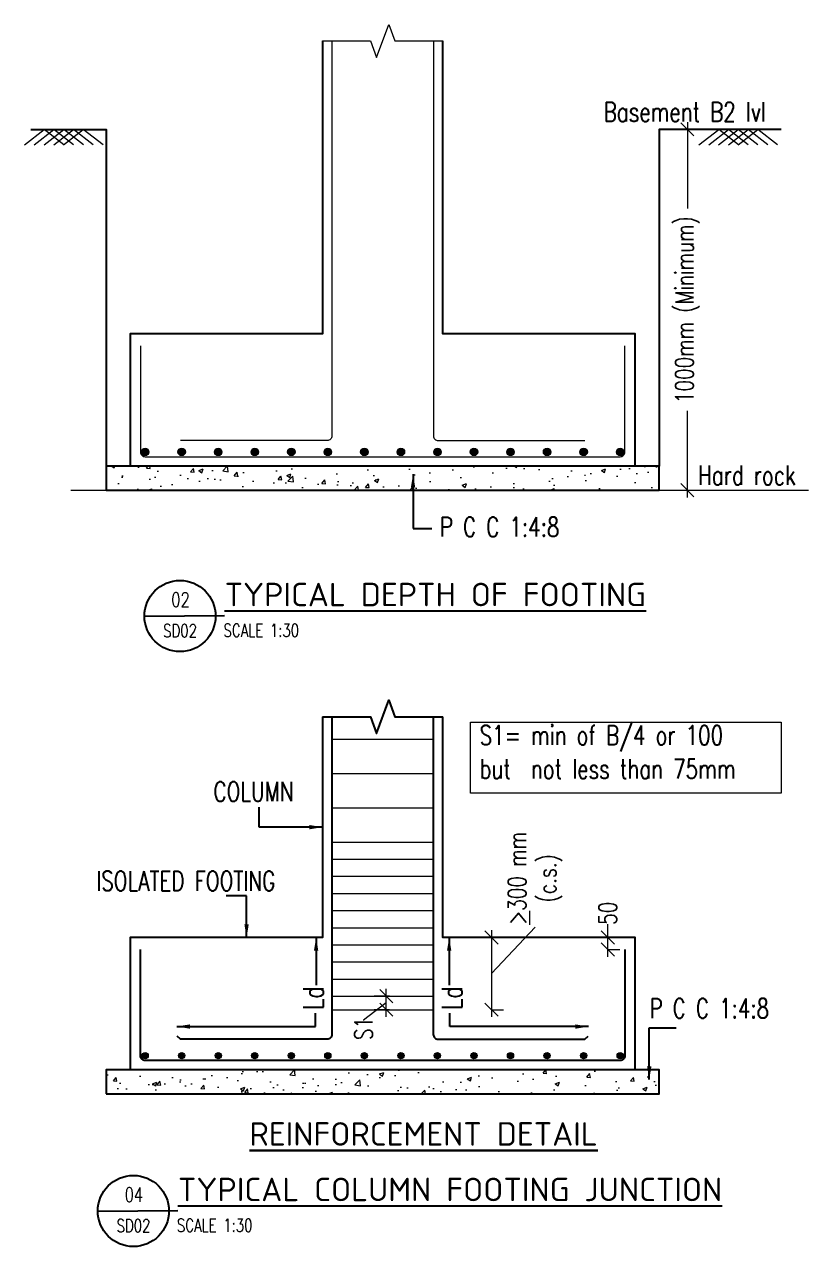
# Model space of a CAD drawing. Header units: millimetres. Extents: x -226110 to 125224, y -84 to 62581.
# Drawn here: x 50527 to 53788, y 51717 to 56798 of the extents above; entities that cross this region are included whole.
import ezdxf
from ezdxf.enums import TextEntityAlignment as Align

# ---------------------------------------------------------------- set-up
doc = ezdxf.new("R2010")
doc.units = ezdxf.units.MM
for name, color, linetype, lineweight in [('Geo Section Line', 84, 'Continuous', 18), ('Geo-Dim  Sec & Plan', 250, 'Continuous', 25), ('Geo-PCC-PATT', 8, 'Continuous', 9), ('Geo-Rein Bar', 21, 'Continuous', 30), ('Geo-Rein Bar Main', 21, 'Continuous', 30), ('Geo-Rein Leader', 252, 'Continuous', 20), ('Geo-Sec Sml', 7, 'Continuous', 25), ('Geo-Section Line', 84, 'Continuous', 18), ('Geo-TEXT', 7, 'Continuous', 30)]:
    doc.layers.add(name, color=color, linetype=linetype, lineweight=lineweight)
doc.layers.add('Geo-Text 100', color=7, linetype='Continuous')
doc.layers.add('GEO-TITTLE HEAD', color=206, linetype='Continuous')
doc.styles.add('Geo T Arial', font='arial.ttf', dxfattribs={"width": 0.75})
doc.styles.add('Geo Txt Narr', font='simplex8.shx')
doc.styles.add('ISCOPEUR', font='isocpeur.ttf')
doc.styles.add('simplex', font='simplex.shx', dxfattribs={"width": 0.75})
doc.styles.get("Standard").update_dxf_attribs({"font": 'arial.ttf'})
doc.dimstyles.new('Geo1-30 Dim 100', dxfattribs={"dimtxt": 75, "dimasz": 55, "dimexe": 50, "dimexo": 0.2, "dimgap": 0.1, "dimtad": 0, "dimdec": 0, "dimdsep": 46, "dimtxsty": 'simplex', "dimblk": 'OBLIQUE', "dimcen": 5, "dimdle": 30, "dimclrd": 252, "dimclre": 252, "dimclrt": 34, "dimadec": 0, "dimazin": 0, "dimtfac": 1, "dimtdec": 0, "dimtmove": 0, "dimatfit": 3, "dimfxl": 100, "dimfxlon": 1, "dimlwd": -1, "dimlwe": -1, "dimarcsym": 0})

# ---------------------------------------------------------------- blocks, each defined once
blk = doc.blocks.new('_Oblique')
at = {"color": 0, "linetype": 'ByBlock', "lineweight": -2}
blk.add_line((-0.5, -0.5), (0.5, 0.5), dxfattribs=at)
blk = doc.blocks.new('*D294')
at = {"layer": 'Geo-Rein Leader', "color": 252, "linetype": 'Continuous', "transparency": 16777216}
for p, q in [((53283.7, 56391.4), (53283.7, 56032.1)), ((53283.7, 54831.4), (53283.7, 55190.8))]:
    blk.add_line(p, q, dxfattribs=at)
at = {"layer": 'Geo-Rein Leader', "color": 252, "transparency": 16777216}
for p, q in [((53283.7, 56361.4), (53333.7, 56361.4)), ((53283.7, 54861.4), (53333.7, 54861.4))]:
    blk.add_line(p, q, dxfattribs=at)
at = {"layer": 'Geo-Rein Leader', "color": 252, "transparency": 16777216, "xscale": 55, "yscale": 55, "zscale": 55}
for p, rotation in [((53283.7, 56361.4), 90), ((53283.7, 54861.4), 270)]:
    blk.add_blockref('_Oblique', p, dxfattribs=dict(at, rotation=rotation))
at = {"layer": 'Geo-Rein Leader', "color": 34, "transparency": 16777216, "insert": (53283.7, 55611.4), "char_height": 75, "attachment_point": 5, "rotation": 90, "style": 'simplex'}
blk.add_mtext('1000mm (Minimum)', dxfattribs=at)
blk = doc.blocks.new('A$Cfeae3c7c')
at = {"layer": 'Geo-Rein Bar', "lineweight": 5, "true_color": 0x3f2703}
h = blk.add_hatch(color=38, dxfattribs=at)
h.dxf.hatch_style = 1
h.paths.add_polyline_path([(-12.9, 0, 1), (12.9, 0, 1)])
at = {"layer": 'Geo-Rein Bar', "color": 38, "lineweight": 5, "true_color": 0x3f2703}
blk.add_circle((0, 0), 12.9, dxfattribs=at)
blk = doc.blocks.new('*U296')
at = {"layer": 'Geo Section Line', "xscale": 1.2, "yscale": 1.2, "zscale": 1.2}
blk.add_blockref('A$Cfeae3c7c', (0, 0), dxfattribs=at)
blk = doc.blocks.new('*U297')
at = {"layer": 'Geo Section Line', "color": 0, "linetype": 'ByBlock', "lineweight": -2, "transparency": 16777216}
for p in [(51029.2, 48151, -0.5), (51181.1, 48151, -0.5), (51333, 48151, -0.5), (51485, 48151, -0.5), (51636.9, 48151, -0.5), (51788.8, 48151, -0.5), (51940.7, 48151, -0.5), (52092.6, 48151, -0.5), (52244.6, 48151, -0.5), (52396.5, 48151, -0.5), (52548.4, 48151, -0.5), (52700.3, 48151, -0.5), (52852.3, 48151, -0.5), (53004.2, 48151, -0.5)]:
    blk.add_blockref('*U296', p, dxfattribs=at)
blk = doc.blocks.new('GEO TITLE HEAD NAME')
at = {"layer": 'GEO-TITTLE HEAD'}
blk.add_line((-11.2, -0.15), (-0.11, -0.09), dxfattribs=at)
blk.add_circle((-6.27, -0.15), 4.93, dxfattribs=at)
at = {"layer": 'Geo-Sec Sml', "lineweight": 18, "ltscale": 0.1, "style": 'Geo T Arial'}
blk.add_attdef('WALL_SECTION', text='', height=3, dxfattribs=at).set_placement((-6.38, 3.46), align=Align.MIDDLE)
at = {"layer": 'Geo-Sec Sml', "color": 84, "style": 'Geo Txt Narr'}
blk.add_attdef('DRAWING-REF', text='', height=2.5, dxfattribs=at).set_placement((-6.38, -2.37), align=Align.MIDDLE)
at = {"layer": 'Geo-TEXT', "style": 'Geo T Arial'}
blk.add_attdef('%%ULAYOUT', (-0.1, 1.21), '', height=4, dxfattribs=at)
at = {"layer": 'Geo-TEXT'}
blk.add_attdef('SCALE', (-0.24, -3.03), '', height=2, dxfattribs=at)
blk = doc.blocks.new('*D298')
at = {"layer": 'Geo-Rein Leader', "color": 252, "linetype": 'Continuous', "transparency": 16777216}
for p, q in [((52469.3, 52851.9), (52650.6, 53045.2)), ((52650.6, 53045.2), (52650.6, 53045.4)), ((52469.3, 53031.9), (52469.3, 52671.9))]:
    blk.add_line(p, q, dxfattribs=at)
at = {"layer": 'Geo-Rein Leader', "color": 252, "transparency": 16777216}
for p, q in [((52469.3, 53001.9), (52519.3, 53001.9)), ((52469.3, 52701.9), (52519.3, 52701.9))]:
    blk.add_line(p, q, dxfattribs=at)
at = {"layer": 'Geo-Rein Leader', "color": 252, "transparency": 16777216, "xscale": 55, "yscale": 55, "zscale": 55}
for p, rotation in [((52469.3, 53001.9), 90), ((52469.3, 52701.9), 270)]:
    blk.add_blockref('_Oblique', p, dxfattribs=dict(at, rotation=rotation))
at = {"layer": 'Geo-Rein Leader', "color": 34, "transparency": 16777216, "insert": (52650.6, 53247.8), "char_height": 75, "attachment_point": 5, "rotation": 90, "style": 'simplex'}
blk.add_mtext('{\\L\\C7;>\\l300 mm\\P\\A1;(c.s.)}', dxfattribs=at)
blk = doc.blocks.new('*D299')
at = {"layer": 'Geo-Rein Leader', "color": 252, "linetype": 'Continuous', "transparency": 16777216}
for p, q in [((52031.8, 52671.9), (52031.8, 52788)), ((52031.8, 52729.9), (51937.2, 52657.7)), ((51937.2, 52657.7), (51937.2, 52657.5))]:
    blk.add_line(p, q, dxfattribs=at)
at = {"layer": 'Geo-Rein Leader', "color": 252, "transparency": 16777216}
for p, q in [((52044.5, 52758), (51981.8, 52758)), ((52044.5, 52701.9), (51981.8, 52701.9))]:
    blk.add_line(p, q, dxfattribs=at)
at = {"layer": 'Geo-Rein Leader', "color": 252, "transparency": 16777216, "xscale": 55, "yscale": 55, "zscale": 55}
for p, rotation in [((52031.8, 52758), 90), ((52031.8, 52701.9), 270)]:
    blk.add_blockref('_Oblique', p, dxfattribs=dict(at, rotation=rotation))
at = {"layer": 'Geo-Rein Leader', "color": 34, "transparency": 16777216, "insert": (51937.2, 52623.9), "char_height": 75, "attachment_point": 5, "rotation": 90, "style": 'simplex'}
blk.add_mtext('S1', dxfattribs=at)
blk = doc.blocks.new('Geo-LAYOUT NAME')
at = {"layer": 'Geo-TEXT', "style": 'Geo T Arial'}
blk.add_attdef('%%ULAYOUT', (-0.1, 1.21), '', height=4, dxfattribs=at)
at = {"layer": 'Geo-TEXT'}
blk.add_attdef('SCALE', (-0.24, -3.03), '', height=2, dxfattribs=at)
blk = doc.blocks.new('Rein Bar Crs')
at = {"layer": 'Geo-Rein Bar Main'}
h = blk.add_hatch(color=256, dxfattribs=at)
h.dxf.hatch_style = 1
h.paths.add_polyline_path([(-16.8, 0, 1), (16.8, 0, 1)])
at = {"layer": 'Geo-Rein Bar Main', "lineweight": 0}
blk.add_circle((0, 0), 16.8, dxfattribs=at)
blk = doc.blocks.new('*U300')
at = {"layer": 'Geo-Rein Bar', "lineweight": 5, "xscale": 0.7709703385381446, "yscale": 0.7709703385381446, "zscale": 0.7709703385381446}
blk.add_blockref('Rein Bar Crs', (0, 0), dxfattribs=at)
blk = doc.blocks.new('*U301')
at = {"layer": 'Geo Section Line', "color": 0, "linetype": 'ByBlock', "lineweight": -2, "transparency": 16777216}
for p in [(55046.6, 48551.5), (55198.5, 48551.5), (55350.4, 48551.5), (55502.3, 48551.5), (55654.3, 48551.5), (55806.2, 48551.5), (55958.1, 48551.5), (56110, 48551.5), (56261.9, 48551.5), (56413.9, 48551.5), (56565.8, 48551.5), (56717.7, 48551.5), (56869.6, 48551.5), (57021.6, 48551.5)]:
    blk.add_blockref('*U300', p, dxfattribs=at)
blk = doc.blocks.new('*D304')
at = {"layer": 'Geo-Rein Leader', "color": 252, "linetype": 'Continuous', "transparency": 16777216}
for p, q in [((52952.8, 53001.9), (52952.8, 53056.9)), ((52952.8, 52921.9), (52952.8, 53001.9))]:
    blk.add_line(p, q, dxfattribs=at)
at = {"layer": 'Geo-Rein Leader', "color": 252, "transparency": 16777216}
for p, q in [((52952.8, 53001.9), (53002.8, 53001.9)), ((52952.8, 52951.9), (53002.8, 52951.9))]:
    blk.add_line(p, q, dxfattribs=at)
at = {"layer": 'Geo-Rein Leader', "color": 252, "transparency": 16777216, "xscale": 55, "yscale": 55, "zscale": 55}
for p, rotation in [((52952.8, 53001.9), 90), ((52952.8, 52951.9), 270)]:
    blk.add_blockref('_Oblique', p, dxfattribs=dict(at, rotation=rotation))
at = {"layer": 'Geo-Rein Leader', "color": 34, "transparency": 16777216, "insert": (52952.8, 53102.5), "char_height": 75, "attachment_point": 5, "rotation": 90, "style": 'simplex'}
blk.add_mtext('50', dxfattribs=at)

msp = doc.modelspace()

# ---------------------------------------------------------------- hatches: boundary and pattern name
at = {"layer": 'Geo-PCC-PATT'}
h = msp.add_hatch(dxfattribs=at)
h.set_pattern_fill('AR-CONC', color=256)
h.set_pattern_definition([(50, (52198.57, 54475.13), (182.185, -15.939), [19.05, -209.55]), (355, (52198.57, 54475.13), (-35.243, 191.057), [15.24, -167.64]), (100.451, (52213.75, 54473.8), (146.941, 175.118), [16.19, -178.09]), (46.184, (52198.57, 54525.93), (271.08, -42.042), [28.575, -314.325]), (96.636, (52221.16, 54522.42), (237.404, 247.426), [24.285, -267.136]), (351.184, (52198.57, 54525.93), (237.404, 247.426), [22.86, -251.46]), (21, (52223.97, 54513.23), (151.614, -102.265), [19.05, -209.55]), (326, (52223.97, 54513.23), (61.802, 184.188), [15.24, -167.64]), (71.451, (52236.6, 54504.7), (213.416, 81.923), [16.19, -178.09]), (37.5, (52198.57, 54475.127), (3.0886, 84.555), [0, -165.608, 0, -170.18, 0, -168.275]), (7.5, (52198.57, 54475.13), (66.8197, 100.1806), [0, -97.028, 0, -161.798, 0, -64.135]), (327.5, (52141.93, 54475.127), (135.5906, -5.7287), [0, -63.5, 0, -198.12, 0, -262.89]), (317.5, (52116.53, 54475.13), (148.129, 25.426), [0, -82.55, 0, -131.572, 0, -186.69])])
h.paths.add_polyline_path([(50866.7, 54961.4), (50866.7, 54861.4), (53166.7, 54861.4), (53166.7, 54961.4)])
h = msp.add_hatch(dxfattribs=at)
h.set_pattern_fill('AR-CONC', color=256)
h.set_pattern_definition([(50, (-131706.53, 54095.33), (182.18467, -15.93909), [19.05, -209.55]), (355, (-131706.53, 54095.33), (-35.24342, 191.05685), [15.24, -167.64058]), (100.45144, (-131691.34, 54094), (146.94125, 175.11775), [16.19, -178.09024]), (46.1842, (-131706.53, 54146.13), (271.07904, -42.04233), [28.575, -314.325]), (96.63556, (-131683.94, 54142.63), (237.40413, 247.42612), [24.28502, -267.1356]), (351.18415, (-131706.53, 54146.13), (237.40413, 247.42612), [22.85997, -251.45973]), (21, (-131681.13, 54133.43), (151.61439, -102.2652), [19.05, -209.55]), (326, (-131681.13, 54133.43), (61.80203, 184.18797), [15.24, -167.64]), (71.45144, (-131668.5, 54124.91), (213.41642, 81.92277), [16.19, -178.08994]), (37.5, (-131706.53, 54095.33), (3.088603, 84.55504), [0, -165.608, 0, -170.18, 0, -168.275]), (7.5, (-131706.53, 54095.33), (66.819663, 100.180575), [0, -97.028, 0, -161.798, 0, -64.135]), (327.5, (-131763.17, 54095.33), (135.590595, -5.728744), [0, -63.5, 0, -198.12, 0, -262.89]), (317.5, (-131788.57, 54095.33), (148.12918, 25.42649), [0, -82.55, 0, -131.572, 0, -186.69])])
h.paths.add_polyline_path([(50866.7, 52451.9), (50866.7, 52351.9), (53166.7, 52351.9), (53166.7, 52451.9)])

# ---------------------------------------------------------------- linework, layer by layer
at = {"layer": 'Geo Section Line', "linetype": 'Continuous', "elevation": -0.5}
msp.add_lwpolyline([(51766.7, 56728.9), (51966.7, 56728.9), (51991.7, 56660.2), (52041.7, 56797.6), (52066.7, 56728.9), (52266.7, 56728.9)], dxfattribs=at)
at = {"layer": 'Geo Section Line'}
for points in [[(50527.2, 56297.1), (50609.1, 56361.4)], [(50853.9, 56297.1), (50772, 56361.4)], [(53332, 56297.1), (53413.9, 56361.4)], [(53658.7, 56297.1), (53576.9, 56361.4)]]:
    msp.add_lwpolyline(points, dxfattribs=at)
for points, elevation in [([(50568, 56297.1), (50649.8, 56361.4)], -0.5), ([(50608.7, 56297.1), (50690.6, 56361.4)], -1), ([(50691, 56297.1), (50609.1, 56361.4)], -2), ([(50649.4, 56297.1), (50731.3, 56361.4)], -1.5), ([(50731.7, 56297.1), (50649.8, 56361.4)], -1.5), ([(50690.2, 56297.1), (50772, 56361.4)], -2), ([(50772.4, 56297.1), (50690.6, 56361.4)], -1), ([(50813.2, 56297.1), (50731.3, 56361.4)], -0.5), ([(53372.8, 56297.1), (53454.6, 56361.4)], -0.5), ([(53413.5, 56297.1), (53495.4, 56361.4)], -1), ([(53495.8, 56297.1), (53413.9, 56361.4)], -2), ([(53454.3, 56297.1), (53536.1, 56361.4)], -1.5), ([(53536.5, 56297.1), (53454.6, 56361.4)], -1.5), ([(53495, 56297.1), (53576.9, 56361.4)], -2), ([(53577.3, 56297.1), (53495.4, 56361.4)], -1), ([(53618, 56297.1), (53536.1, 56361.4)], -0.5)]:
    msp.add_lwpolyline(points, dxfattribs=dict(at, elevation=elevation))
at = {"layer": 'Geo Section Line', "color": 1, "elevation": -0.5}
msp.add_lwpolyline([(52381.5, 53896.6), (53673.6, 53896.6), (53673.6, 53602.5), (52381.5, 53602.5)], close=True, dxfattribs=at)
at = {"layer": 'Geo-Rein Bar', "color": 6, "lineweight": 15}
for p, q in [((51805.8, 53825.8, -0.5), (52227.6, 53825.8, -0.5)), ((51805.8, 53683.4, -0.5), (52227.6, 53683.4, -0.5)), ((51805.8, 53541, -0.5), (52227.6, 53541, -0.5)), ((51805.8, 53398.7, -0.5), (52227.6, 53398.7, -0.5)), ((51805.8, 53327.5, -0.5), (52227.6, 53327.5, -0.5)), ((51805.8, 53256.3, -0.5), (52227.6, 53256.3, -0.5)), ((51805.8, 53185.1, -0.5), (52227.6, 53185.1, -0.5)), ((51805.8, 53113.9, -0.5), (52227.6, 53113.9, -0.5)), ((51805.8, 53042.7, -0.5), (52227.6, 53042.7, -0.5)), ((51805.8, 52971.6, -0.5), (52227.6, 52971.6, -0.5)), ((51805.8, 52900.4, -0.5), (52227.6, 52900.4, -0.5)), ((51805.8, 52829.2, -0.5), (52227.6, 52829.2, -0.5)), ((51805.8, 52758, -0.5), (52227.6, 52758, -0.5)), ((51805.8, 52701.9, -0.5), (52227.6, 52701.9, -0.5))]:
    msp.add_line(p, q, dxfattribs=at)
at = {"layer": 'Geo-Rein Bar', "color": 38, "lineweight": 5, "true_color": 0x3f2703, "elevation": -0.5}
for points in [[(51805.8, 56728.9), (51805.8, 55087.4, -0.414214), (51785.8, 55067.4), (51175.9, 55067.4)], [(52227.6, 56728.9), (52227.6, 55087.4, 0.414214), (52247.6, 55067.4), (52857.5, 55067.4)], [(51009.2, 55461.4), (51009.2, 55020.5, 0.414214), (51029.2, 55000.5), (53004.2, 55000.5, 0.414214), (53024.2, 55020.5), (53024.2, 55461.4)]]:
    msp.add_lwpolyline(points, format="xyb", dxfattribs=at)
at = {"layer": 'Geo-Rein Bar', "lineweight": 25, "elevation": -0.5}
for points in [[(51806, 53919.3), (51806, 52598.8, -0.414214), (51786, 52578.8), (51176.1, 52578.8), (51162.4, 52591.4)], [(52227.4, 53919.3), (52227.4, 52598.8, 0.414214), (52247.4, 52578.8), (52857.2, 52578.8), (52870.9, 52591.4)], [(53024.2, 52951.9), (53024.2, 52510.9, -0.414214), (53004.2, 52490.9), (51029.2, 52490.9, -0.414214), (51009.2, 52510.9), (51009.2, 52951.9)]]:
    msp.add_lwpolyline(points, format="xyb", dxfattribs=at)
at = {"layer": 'Geo-Rein Bar', "color": 38, "lineweight": 5, "true_color": 0x3f2703}
msp.add_arc((51029.2, 55020.5, -0.5), 20, 180, 270, dxfattribs=at)
at = {"layer": 'Geo-Section Line'}
msp.add_line((50719.9, 54861.4, -0.5), (53787.6, 54861.4, -0.5), dxfattribs=at)
at = {"layer": 'Geo-Section Line', "lineweight": 25, "elevation": -0.5}
for points in [[(51766.7, 56728.9), (51766.7, 55511.4), (50966.7, 55511.4), (50966.7, 54961.4)], [(53066.7, 54961.4), (53066.7, 55511.4), (52266.7, 55511.4), (52266.7, 56728.9)], [(51766.7, 53919.3), (51966.7, 53919.3), (51991.7, 53850.6), (52041.7, 53988), (52066.7, 53919.3), (52266.7, 53919.3)], [(51766.7, 53919.3), (51766.7, 53001.9), (50966.7, 53001.9), (50966.7, 52451.9)], [(53066.7, 52451.9), (53066.7, 53001.9), (52266.7, 53001.9), (52266.7, 53919.3)]]:
    msp.add_lwpolyline(points, dxfattribs=at)
at = {"layer": 'Geo-Section Line', "color": 251, "lineweight": 25, "elevation": -0.5}
for points in [[(50554.2, 56361.4), (50866.7, 56361.4), (50866.7, 54961.4)], [(53673.8, 56361.4), (53166.7, 56361.4), (53166.7, 54961.4)]]:
    msp.add_lwpolyline(points, dxfattribs=at)
at = {"layer": 'Geo-Section Line', "lineweight": 25, "elevation": -0.5}
for points in [[(50866.7, 54861.4), (53166.7, 54861.4), (53166.7, 54961.4), (50866.7, 54961.4)], [(50866.7, 52351.9), (53166.7, 52351.9), (53166.7, 52451.9), (50866.7, 52451.9)]]:
    msp.add_lwpolyline(points, close=True, dxfattribs=at)

# ---------------------------------------------------------------- block references
at = {"layer": 'Geo Section Line'}
for name, p in [('*U297', (0, 6869.6)), ('*U301', (-4017.4, 3959.4, -0.5))]:
    msp.add_blockref(name, p, dxfattribs=at)
at = {"layer": 'Geo-TEXT'}
ref = msp.add_blockref('Geo-LAYOUT NAME', (51465.9, 52197.8, -0.5), dxfattribs=dict(at, xscale=30, yscale=30, zscale=30))
ref.add_attrib('%%ULAYOUT', '%%uREINFORCEMENT DETAIL', dxfattribs={"height": 97.5, "style": 'ISCOPEUR'}).set_placement((51463, 52234.1, -0.5), align=Align.TOP_LEFT)
at = {"layer": 'GEO-TITTLE HEAD'}
ref = msp.add_blockref('GEO TITLE HEAD NAME', (51362.1, 54342.7), dxfattribs=dict(at, xscale=30, yscale=30, zscale=30))
ref.add_attrib('%%ULAYOUT', '%%uTYPICAL DEPTH OF FOOTING', (51359.3, 54379), dxfattribs={"color": 7, "ltscale": 0.5, "height": 97.5, "style": 'ISCOPEUR'})
ref.add_attrib('SCALE', 'SCALE 1:30', (51355, 54251.9), dxfattribs={"color": 7, "ltscale": 0.5, "height": 54, "style": 'simplex', "width": 0.75})
ref.add_attrib('DRAWING-REF', 'SD02', dxfattribs={"color": 1, "ltscale": 0.5, "height": 54, "style": 'simplex', "width": 0.75}).set_placement((51174.5, 54277.3), align=Align.MIDDLE)
ref.add_attrib('WALL_SECTION', '02', (51137.6, 54376), dxfattribs={"color": 1, "lineweight": 18, "ltscale": 0.1, "height": 60, "style": 'simplex', "width": 0.75})
ref = msp.add_blockref('GEO TITLE HEAD NAME', (51168.3, 51869.4), dxfattribs=dict(at, xscale=30, yscale=30, zscale=30))
ref.add_attrib('%%ULAYOUT', '%%uTYPICAL COLUMN FOOTING JUNCTION', (51165.4, 51905.8), dxfattribs={"color": 7, "ltscale": 0.5, "height": 97.5, "style": 'ISCOPEUR'})
ref.add_attrib('SCALE', 'SCALE 1:30', (51161.2, 51778.7), dxfattribs={"color": 7, "ltscale": 0.5, "height": 54, "style": 'simplex', "width": 0.75})
ref.add_attrib('DRAWING-REF', 'SD02', dxfattribs={"color": 1, "ltscale": 0.5, "height": 54, "style": 'simplex', "width": 0.75}).set_placement((50980.7, 51804), align=Align.MIDDLE)
ref.add_attrib('WALL_SECTION', '04', (50943.8, 51902.7), dxfattribs={"color": 1, "lineweight": 18, "ltscale": 0.1, "height": 60, "style": 'simplex', "width": 0.75})

# ---------------------------------------------------------------- texts
at = {"style": 'simplex', "width": 0.75}
for p in [(51771.1, 52701.4, -0.5), (52347.3, 52701.4, -0.5)]:
    msp.add_text('Ld', height=85, rotation=90, dxfattribs=at).set_placement(p)
at = {"layer": 'Geo-Text 100', "style": 'simplex', "width": 0.75}
for s, p in [('Basement B2 lvl', (52935.5, 56393.6, -0.5)), (' Hard rock', (53286.4, 54883.1, -1)), ('P C C 1:4:8', (52254.4, 54668.5, -0.5)), ('COLUMN', (51313, 53568.2, -0.5)), ('ISOLATED FOOTING', (50825.6, 53196.5, -0.5)), ('P C C 1:4:8', (53126.3, 52666.9, -0.5))]:
    msp.add_text(s, height=81, dxfattribs=at).set_placement(p)
at = {"layer": 'Geo-Text 100', "insert": (52419.6, 53883.3, -0.5), "char_height": 81, "width": 1782.786, "attachment_point": 1, "line_spacing_factor": 1.036296, "style": 'simplex'}
msp.add_mtext('S1= min of B/4 or 100\\Pbut  not less than 75mm', dxfattribs=at)

# ---------------------------------------------------------------- dimensions: what is measured, and where the dimension line sits
at = {"layer": 'Geo-Rein Leader'}
dim = msp.add_linear_dim(base=(53283.7, 56361.4, -0.5), p1=(53283.7, 54861.4, -0.5), p2=(53283.7, 56361.4, -0.5), angle=90, text='1000mm (Minimum)', dimstyle='Geo1-30 Dim 100', dxfattribs=at)
dim.commit()
dim.dimension.update_dxf_attribs({"geometry": '*D294', "text_midpoint": (53283.7, 55611.4, -0.5)})
for base, p1, p2, angle, text, picture, middle in [((52469.3, 52701.9, -0.5), (52469.3, 53001.9, -0.5), (52469.3, 52701.9, -0.5), 270, '{\\L\\C7;>\\l300 mm\\P\\A1;(c.s.)}', '*D298', (52650.6, 53045.5, -0.5)), ((52031.8, 52758, -0.5), (52044.7, 52701.9, -0.5), (52044.7, 52758, -0.5), 90, 'S1', '*D299', (51937.2, 52657.4, -0.5))]:
    dim = msp.add_linear_dim(base=base, p1=p1, p2=p2, angle=angle, text=text, dimstyle='Geo1-30 Dim 100', override={"dimtmove": 1}, dxfattribs=at)
    dim.commit()
    dim.dimension.update_dxf_attribs({"geometry": picture, "text_midpoint": middle, "dimtype": 160})
dim = msp.add_linear_dim(base=(52952.8, 53001.9), p1=(52952.8, 52951.9, -0.5), p2=(52952.8, 53001.9, -0.5), angle=90, dimstyle='Geo1-30 Dim 100', dxfattribs=at)
dim.commit()
dim.dimension.update_dxf_attribs({"geometry": '*D304', "text_midpoint": (52952.8, 53102.5)})

# ---------------------------------------------------------------- leaders
for points in [[(52143.1, 54927.7), (52143.1, 54701.8), (52221.1, 54701.8)], [(51766.7, 53460.6, -0.5), (51503.3, 53460.6, -0.5), (51503.3, 53544.1, -0.5)], [(51450.9, 53001.9, -0.5), (51450.9, 53175.3, -0.5), (51366.5, 53175.3, -0.5)], [(53125.2, 52411.2), (53125.2, 52626), (53237.1, 52626)]]:
    msp.add_leader(points, dimstyle='Geo1-30 Dim 100', override={"dimgap": 0.1, "dimtad": 0})
at = {"layer": 'Geo-Dim  Sec & Plan'}
for points in [[(51740.1, 53001.9, -0.5), (51740.1, 52803.6, -0.5)], [(52293.3, 53001.9, -0.5), (52293.3, 52803.6, -0.5)], [(51160.8, 52631.8, -0.5), (51737.7, 52631.8, -0.5), (51737.7, 52686.8, -0.5)], [(52872.5, 52631.8, -0.5), (52295.7, 52631.8, -0.5), (52295.7, 52686.8, -0.5)]]:
    msp.add_leader(points, dimstyle='Geo1-30 Dim 100', override={"dimtmove": 2}, dxfattribs=at)

doc.saveas('drawing.dxf')
